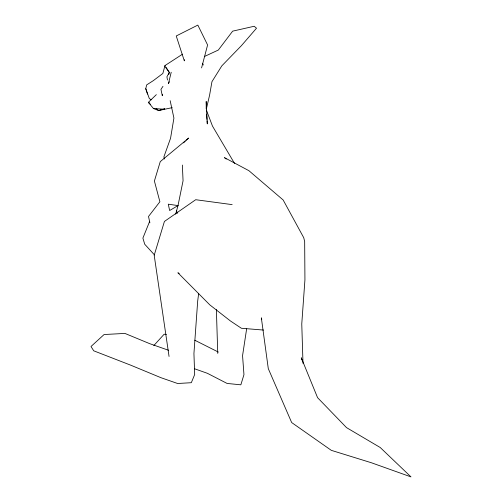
<?xml version="1.0" encoding="UTF-8"?>
<svg xmlns="http://www.w3.org/2000/svg" width="502" height="502" viewBox="0 0 502 502"><rect width="100%" height="100%" fill="white"/><g stroke="black" fill="none" stroke-linecap="round" stroke-linejoin="round"><path stroke-width="0.75" d="M162.41 94.288L162.303 95.738L160.947 89.4L162.968 86.344M184.472 59.688L184.322 60.88L176.24 35.968L197.832 25.1L207.596 44.973L201.578 67.914M198.685 293.369L197.694 300.955L193.935 353.508L194.676 374.53L191.318 382.7L177.626 383.509L160.935 377.686L130.608 365.136L93.717 350.81L91.006 346.487L104.09 334.533L124.916 333.416L149.734 343.675L168.503 350.252M246.633 328.892L242.56 355.661L243.959 374.668L240.847 384.821L227.086 383.44L207.382 373.306L194.356 368.694M206.385 108.852L209.591 95.167L211.951 81.682L221.834 65.837L241.399 45.676L256.516 28.206L254.175 26.267L232.652 31.149L218.32 50.049L204.327 56.55M151.234 99.835L149.307 98.53L145.762 88.685L146.684 84.894L153.317 80.64L162.849 73.474L164.989 65.561L182.559 54.166M171.213 72.257L168.446 83.621L169.375 81.763M168.766 74.622L169.325 72.445L166.168 67.437M175.656 214.178L178.003 205.582L183.061 180.783L182.358 165.058M149.709 221.238L142.888 238.117L144.72 244.236L154.566 255.01M153.813 345.571L164.141 334.225L166.457 334.432M156.342 94.646L148.385 102.32L153.449 108.539L158.619 110.547L172.205 107.648M183.512 142.863L185.225 141.263M186.374 140.196L188.658 138.056L160.263 161.625L154.396 181.027L159.893 201.741L148.517 216.475L149.872 222.813M153.449 108.539L163.596 109.185L164.712 108.771L158.619 110.547L156.21 108.608M263.537 330.065L241.374 328.258L230.456 320.979L209.817 304.877L177.896 272.762L179.214 273.552M232.162 204.628L195.711 199.714L164.418 221.445L154.196 255.273L169.055 356.47M218.307 352.053L194.795 340.231M226.226 159.034L224.444 157.634L248.91 170.693L283.153 199.984L303.729 237.691L304.67 241.506L304.934 279.846L301.765 323.947L302.995 363.335M149.583 103.286L148.385 102.32L150.443 104.322M234.516 163.426L212.465 126.052L206.479 110.327M202.67 63.572L203.354 64.971M145.762 88.685L147.488 94.087M261.787 319.303L261.347 317.854L268.288 368.637L291.668 422.552L331.307 450.344L371.392 462.756L410.994 476.9L380.227 447.514L346.518 427.622L317.571 397.666L301.282 357.782L301.815 359.915M176.528 210.432L177.262 213.457M170.159 100.67L173.918 118.089L170.561 138.251L163.909 156.819L164.342 159.015M167.48 80.019L166.921 76.8L169.325 72.445L165.076 66.647L164.989 65.561M206.554 114.123L206.962 119.388M207.075 120.894L207.307 123.9L206.203 101.473L206.209 108.871M216.375 309.533L217.749 353.414M178.003 205.582L169.645 210.526L168.289 204.188L178.003 205.582"/></g></svg>
